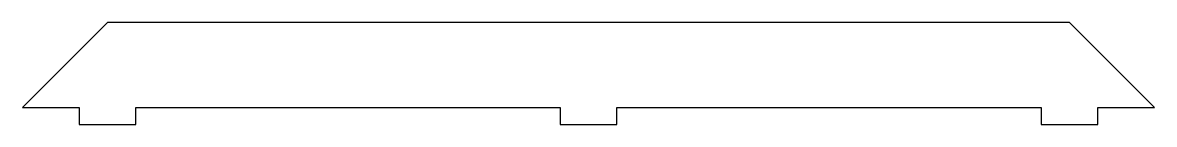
# Model space of a CAD drawing. Header units: millimetres. Extents: x 0 to 400, y -6 to 30.
import ezdxf

# ---------------------------------------------------------------- set-up
doc = ezdxf.new("R2010")
doc.units = ezdxf.units.MM

msp = doc.modelspace()

# ---------------------------------------------------------------- linework, layer by layer
for p, q in [((30, 30), (0, 0)), ((370, 30), (400, 0)), ((0, 0), (20, 0)), ((20, 0), (20, -6)), ((40, -6), (40, 0)), ((40, 0), (190, 0)), ((190, 0), (190, -6)), ((210, -6), (210, 0)), ((210, 0), (360, 0)), ((360, 0), (360, -6)), ((380, -6), (380, 0)), ((380, 0), (400, 0)), ((20, -6), (40, -6)), ((190, -6), (210, -6)), ((360, -6), (380, -6))]:
    msp.add_line(p, q)
msp.add_lwpolyline([(370, 30), (30, 30)])

doc.saveas('drawing.dxf')
